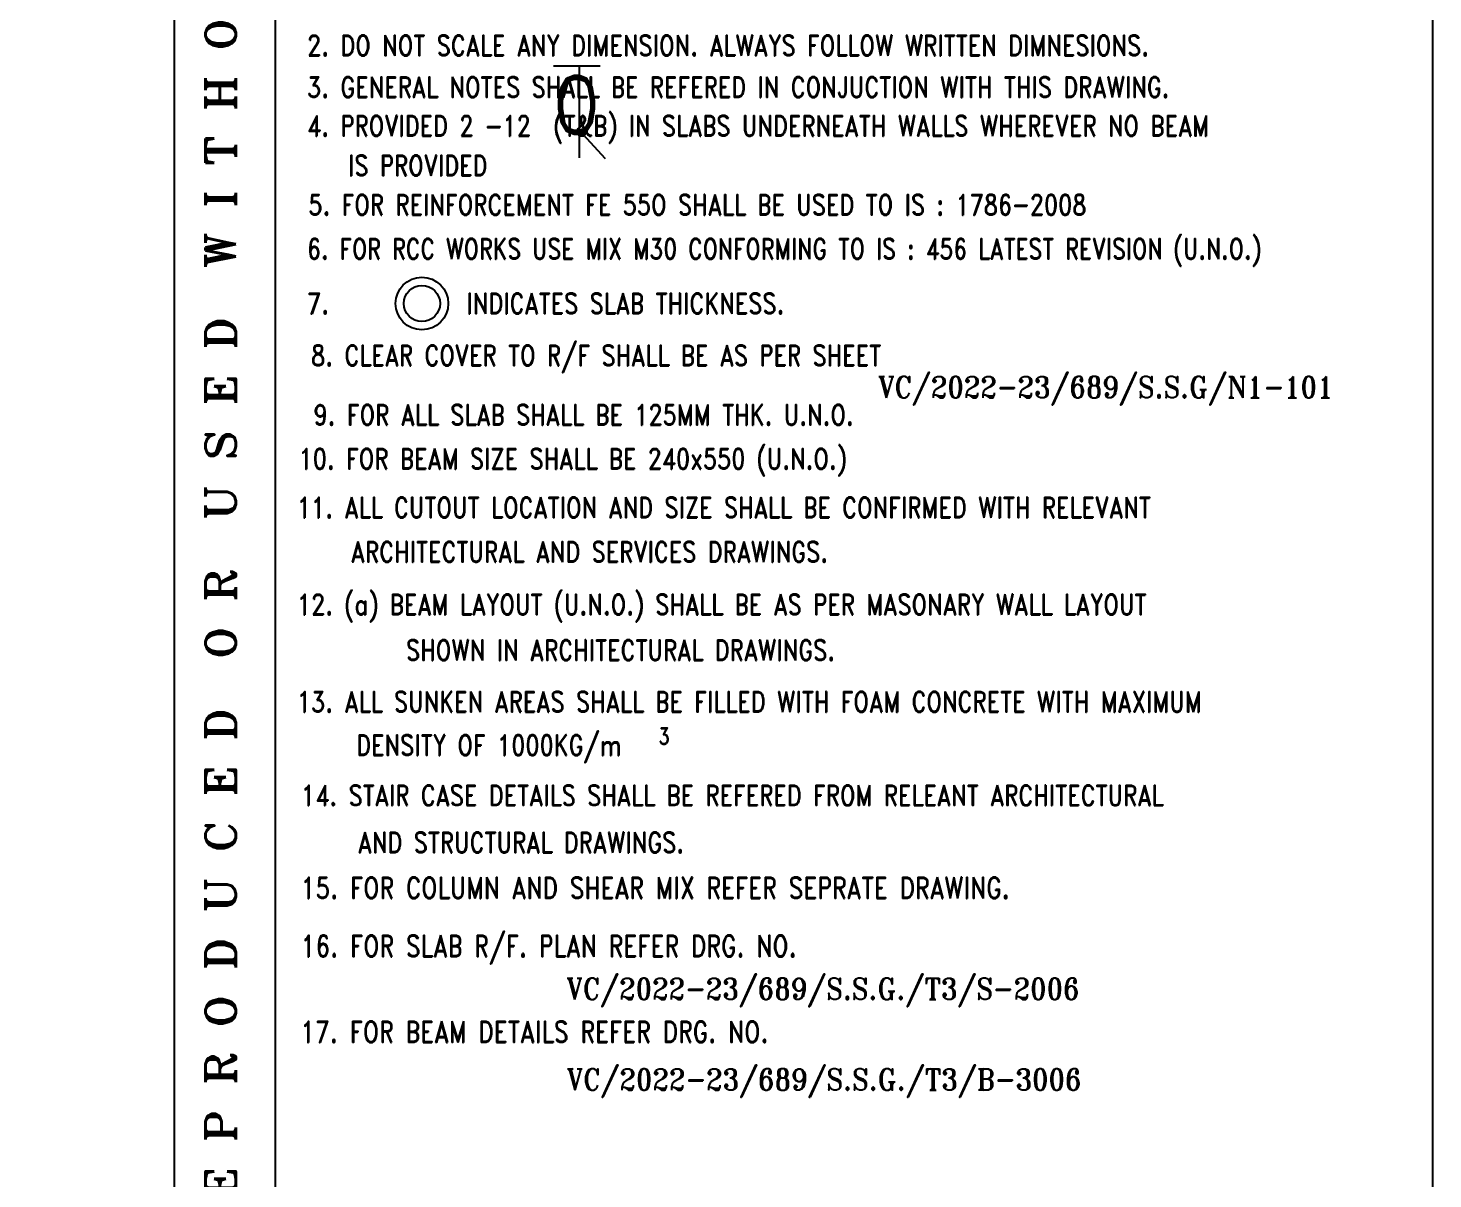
# Model space of a CAD drawing. Header units: millimetres. Extents: x 2061841 to 105821645, y -77612 to 48520811.
# Drawn here: x 105264295 to 105278249, y 48457584 to 48469016 of the extents above; entities that cross this region are included whole.
import ezdxf
from ezdxf.enums import TextEntityAlignment as Align

# ---------------------------------------------------------------- set-up
doc = ezdxf.new("R2010")
doc.units = ezdxf.units.MM
doc.header["$LTSCALE"] = 10
doc.header["$MEASUREMENT"] = 0
for name, color, linetype in [('BEAM', 4, 'Continuous'), ('BORDER', 5, 'Continuous'), ('S-OPENING', 6, 'Continuous'), ('SHEET-TEXT', 7, 'Continuous'), ('T', 2, 'Continuous')]:
    doc.layers.add(name, color=color, linetype=linetype)
doc.layers.add('COL', color=1, linetype='Continuous', lineweight=0)
doc.layers.add('TEXT', color=2, linetype='Continuous', lineweight=25)
doc.styles.add('RD', font='romand.shx', dxfattribs={"width": 0.9, "height": 225})
doc.styles.add('ROMAND', font='romand', dxfattribs={"height": 200})
doc.styles.add('RT', font='romant.shx', dxfattribs={"height": 250})

# ---------------------------------------------------------------- blocks, each defined once
blk = doc.blocks.new('T')
at = {"layer": 'BEAM'}
for p, q in [((-183.3, 386.1), (111.7, 386.1)), ((-21.4, 386.1), (-21.4, -194.3)), ((-21.4, -21), (142.7, -200))]:
    blk.add_line(p, q, dxfattribs=at)
at = {"layer": 'COL', "color": 2, "style": 'ROMAND'}
blk.add_text('0', height=364.5, dxfattribs=at).set_placement((-194.4, -42.3))
blk = doc.blocks.new('TOWER-A TYPICAL FLOOR FRAMING PLAN N')
at = {"layer": 'BORDER'}
blk.add_line((102502748.8, 48519203.5), (102502748.8, 48578603.5), dxfattribs=at)
at = {"layer": 'BORDER', "color": 5}
blk.add_line((102503748.8, 48578603.5), (102503748.8, 48519203.5), dxfattribs=at)
at = {"layer": 'BORDER'}
blk.add_lwpolyline([(102431148.3, 48519203.5), (102515248.3, 48519203.5), (102515248.3, 48578603.5), (102431148.3, 48578603.5)], close=True, dxfattribs=at)
at = {"layer": 'T'}
for radius in [261.5, 179.9]:
    blk.add_circle((102505206.8, 48564295, 0), radius, dxfattribs=at)
at = {"layer": 'T', "ltscale": 20, "xscale": 1.574045668588952, "yscale": 1.574045668588952, "zscale": 1.574045668588952}
blk.add_blockref('T', (102506802.4, 48566048.6, 0), dxfattribs=at)
at = {"layer": 'SHEET-TEXT', "color": 1, "style": 'RT', "width": 0.9}
for s, p in [('VC/2022-23/689/S.S.G/N1-101', (102509736.7, 48563358.6, 12.6)), ('VC/2022-23/689/S.S.G./T3/S-2006', (102506640.4, 48557382.1, 14.1)), ('VC/2022-23/689/S.S.G./T3/B-3006', (102506643.4, 48556480.9, 0))]:
    blk.add_text(s, height=212.5, dxfattribs=at).set_placement(p)
at = {"layer": 'T', "style": 'RD'}
for s, height, width, p in [('2. DO NOT SCALE ANY DIMENSION. ALWAYS FOLLOW WRITTEN DIMNESIONS.', 205.126, 0.8, (102504065.9, 48566755.5, 0)), ('3. GENERAL NOTES SHALL BE REFERED IN CONJUCTION WITH THIS DRAWING.', 205.126, 0.8, (102504065.9, 48566341.8, 0)), ('4. PROVIDED 2 -12  (T&B) IN SLABS UNDERNEATH WALLS WHEREVER NO BEAM ', 205.126, 0.8, (102504065.9, 48565956.7, 0)), ('IS PROVIDED', 205.126, 0.8, (102504472, 48565562.3, 0)), ('5. FOR REINFORCEMENT FE 55O SHALL BE USED TO IS : 1786-2008  ', 205.126, 0.8, (102504078.1, 48565173.7, 0)), ('6. FOR RCC WORKS USE MIX M30 CONFORMING TO IS : 456 LATEST REVISION (U.N.O.)', 205.126, 0.78, (102504065.9, 48564735.3, 0)), ('7.           INDICATES SLAB THICKNESS.', 205.126, 0.8, (102504065.9, 48564193.8, 0)), ('8. CLEAR COVER TO R/F SHALL BE AS PER SHEET', 205.126, 0.8, (102504105.9, 48563677.5, 12.6)), ('9. FOR ALL SLAB SHALL BE 125MM THK. U.N.O. ', 205.126, 0.8, (102504129.9, 48563086.3, 12.6)), ('10. FOR BEAM SIZE SHALL BE 240x550 (U.N.O.)  ', 205.126, 0.8, (102503981.7, 48562650.7, 50.3)), ('11. ALL CUTOUT LOCATION AND SIZE SHALL BE CONFIRMED WITH RELEVANT ', 205.126, 0.8, (102503965, 48562164.8, 12.6)), ('ARCHITECTURAL AND SERVICES DRAWINGS.', 205.126, 0.8, (102504500.2, 48561725.7, 0)), ('12. (a) BEAM LAYOUT (U.N.O.) SHALL BE AS PER MASONARY WALL LAYOUT ', 205.126, 0.8, (102503965, 48561202.3, 12.6)), ('SHOWN IN ARCHITECTURAL DRAWINGS.', 205.126, 0.8, (102505048.3, 48560749.2, 12.6)), ('13. ALL SUNKEN AREAS SHALL BE FILLED WITH FOAM CONCRETE WITH MAXIMUM ', 205.126, 0.8, (102503965, 48560237, 12.6)), ('3', 164.1, 0.8, (102507556.2, 48559915.1, 12.6)), ('DENSITY OF 1000KG/m', 205.126, 0.8, (102504553.5, 48559804.8, 12.6)), ('14. STAIR CASE DETAILS SHALL BE REFERED FROM RELEANT ARCHITECTURAL', 205.126, 0.8, (102504006.1, 48559306.7, 12.6)), ('AND STRUCTURAL DRAWINGS.', 205.126, 0.8, (102504568.7, 48558838.7, 12.6)), ('15. FOR COLUMN AND SHEAR MIX REFER SEPRATE DRAWING. ', 212.829, 0.8, (102504003.5, 48558383.3, 0)), ('16. FOR SLAB R/F. PLAN REFER DRG. NO. ', 212.829, 0.8, (102504003.5, 48557806.2, 0)), ('17. FOR BEAM DETAILS REFER DRG. NO.  ', 212.829, 0.8, (102504000.1, 48556954.4, 0))]:
    blk.add_text(s, height=height, dxfattribs=dict(at, width=width)).set_placement(p)
at = {"layer": 'TEXT', "color": 1, "style": 'RT', "width": 0.939798}
blk.add_text('T H I S   D R A W I N G   I S   P R O P E R T Y   O F   V I N T E C H   C O N S U L T A N T S  A N D  S H A L L  N O T  B E  R E P R O D U C E D  O R  U S E D  W I T H O U T  W R I T T E N  P E R M I S S I O N.', height=299.999, rotation=90, dxfattribs=at).set_placement((102503358, 48519324.8), (102503358, 48578156), align=Align.FIT)

msp = doc.modelspace()

# ---------------------------------------------------------------- block references
at = {"layer": 'S-OPENING'}
msp.add_blockref('TOWER-A TYPICAL FLOOR FRAMING PLAN N', (2763000.3, -98014.7), dxfattribs=at)

doc.saveas('drawing.dxf')
